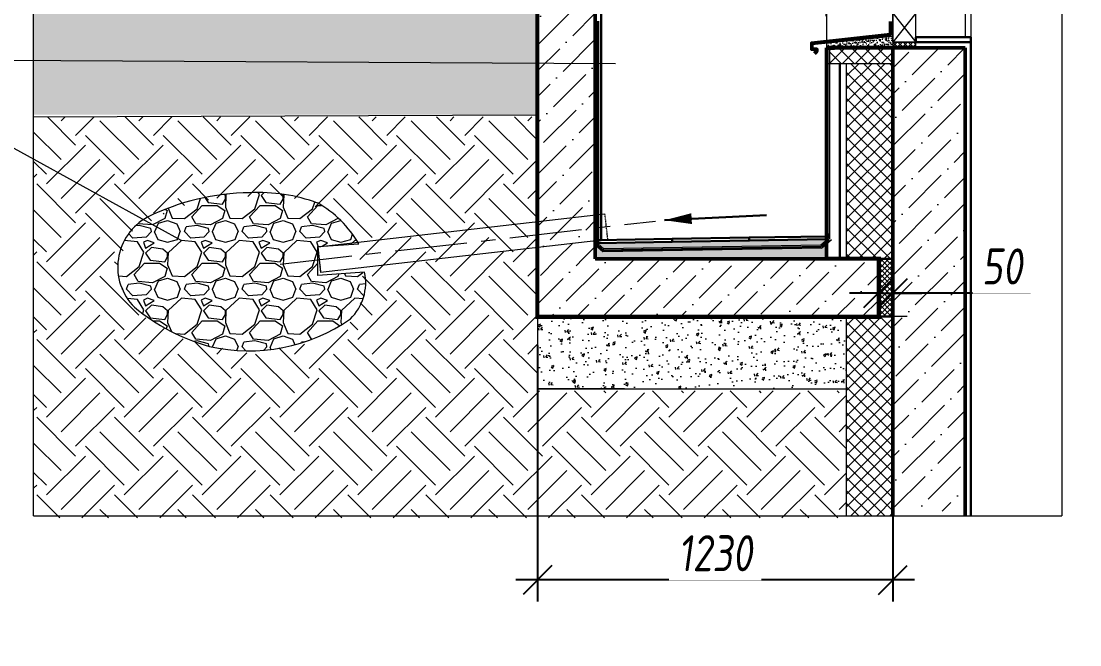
# Model space of a CAD drawing. Header units: millimetres. Extents: x -8689834 to 9419935, y 0 to 233063.
# Drawn here: x -343147 to -339481, y 21832 to 23994 of the extents above; entities that cross this region are included whole.
import ezdxf
from ezdxf import colors
from ezdxf.entities.mleader import LeaderData, LeaderLine
from ezdxf.math import Vec2, Vec3

# ---------------------------------------------------------------- set-up
doc = ezdxf.new("R2010")
doc.units = ezdxf.units.MM
doc.header["$MEASUREMENT"] = 0
for name, pattern in [('CENTER', [2, 1.25, -0.25, 0.25, -0.25]), ('DASHED', [19.05, 12.7, -6.35]), ('HIDDEN', [6, 4, -2]), ('HIDDEN2', [4.7625, 3.175, -1.5875])]:
    doc.linetypes.add(name, pattern=pattern)
doc.layers.get('0').update_dxf_attribs({"color": 250, "lineweight": 9})
for name, color, linetype, lineweight in [('_0', 250, 'Continuous', 9), ('uchastok_Ном_пера__1', 7, 'Continuous', 13), ('А-Гидроизоляция', 152, 'Continuous', 5), ('А-отделка', 154, 'Continuous', 13), ('А-слив', 4, 'Continuous', 9), ('А-утеплитель', 63, 'Continuous', 5), ('А-Штрих_стяжка', 8, 'Continuous', 9), ('АР_ЖБ', 251, 'Continuous', 50), ('АР_ЖБ стены', 250, 'Continuous', 50), ('АР_Лестница', 7, 'Continuous', 30), ('АР_Лестницы', 250, 'Continuous', 15), ('АР_Лестницы наружные', 7, 'Continuous', 15), ('АР_Оси', 195, 'Continuous', 9), ('АР_Оси_Разм', 7, 'Continuous', 15), ('АР_Отметки', 250, 'Continuous', 15), ('АР_Перегородки кирпич', 244, 'Continuous', 30), ('АР_Тонкие', 250, 'Continuous', 5), ('АР_Тонкие линие построения', 251, 'Continuous', 9), ('АР_Утеплитель', 154, 'Continuous', 9), ('АР_Штриховка', 252, 'Continuous', 0), ('АР_Штриховка монолит', 250, 'Continuous', 9), ('АР_Штукатурка', 155, 'Continuous', 30), ('МОНОЛИТ', 7, 'Continuous', 40), ('Нвдписи', 164, 'Continuous', 18), ('Окна', 153, 'Continuous', 9), ('Стены', 7, 'Continuous', 30), ('Штриховка монолита', 252, 'Continuous', 5)]:
    doc.layers.add(name, color=color, linetype=linetype, lineweight=lineweight)
doc.layers.add('PROFILE', color=7, linetype='Continuous')
doc.layers.add('UTEPLITEL', color=30, linetype='Continuous')
doc.styles.add('GOST 2.304', font='CS_Gost2304.shx')
doc.styles.add('ISOCPEUR', font='isocpeur.ttf', dxfattribs={"width": 0.7})
doc.styles.add('Архитектурный размер', font='isocpeur.ttf', dxfattribs={"width": 0.8, "oblique": 8})
doc.dimstyles.new('KK 100', dxfattribs={"dimscale": 100, "dimtxt": 3, "dimasz": 2, "dimexe": 1.5, "dimexo": 2, "dimtad": 1, "dimdec": 0, "dimtxsty": 'GOST 2.304', "dimblk": 'OBLIQUE', "dimcen": 2.5, "dimdle": 1.5, "dimadec": 0, "dimazin": 0, "dimtfac": 1, "dimtdec": 0, "dimtmove": 0, "dimatfit": 3, "dimarcsym": 0})
pattern_1 = [(45, (-5456559.47, -781844.14), (33.67596045, 123.4785217), [158.75, -31.75, 0, -31.75])]

# ---------------------------------------------------------------- blocks, each defined once
blk = doc.blocks.new('_DotSmall')
at = {"color": 0, "linetype": 'ByBlock', "const_width": 0.5}
blk.add_lwpolyline([(-0.0625, 0, 1), (0.0625, 0, 1)], format="xyb", close=True, dxfattribs=at)
blk = doc.blocks.new('_Oblique')
at = {"color": 0, "linetype": 'ByBlock', "lineweight": -2}
blk.add_line((-0.5, -0.5), (0.5, 0.5), dxfattribs=at)
blk = doc.blocks.new('*D886')
at = {"layer": 'АР_Оси_Разм', "color": 0, "lineweight": -2, "transparency": 16777216}
for p, q in [((-340179, 23151), (-340179, 23126)), ((-340128.8, 23151), (-340128.8, 23126)), ((-340179, 23051), (-340279, 23051)), ((-340179, 23051), (-340128.8, 23051)), ((-340179, 23051), (-340128.8, 23051)), ((-340128.8, 23051), (-340028.8, 23051)), ((-339651.7, 23051), (-340128.8, 23051))]:
    blk.add_line(p, q, dxfattribs=at)
at = {"layer": 'АР_Оси_Разм', "color": 0, "lineweight": -2, "transparency": 16777216, "xscale": 100, "yscale": 100, "zscale": 100}
blk.add_blockref('_Oblique', (-340179, 23051), dxfattribs=at)
at = {"layer": 'АР_Оси_Разм', "color": 0, "lineweight": -2, "transparency": 16777216, "xscale": 100, "yscale": 100, "zscale": 100, "rotation": 180}
blk.add_blockref('_Oblique', (-340128.8, 23051), dxfattribs=at)
at = {"layer": 'АР_Оси_Разм', "color": 0, "lineweight": 9, "transparency": 16777216, "insert": (-339750.5, 23143.5), "char_height": 125, "attachment_point": 5, "style": 'Архитектурный размер', "bg_fill": 3, "box_fill_scale": 1.25, "bg_fill_color": 256, "bg_fill_true_color": 13158600, "bg_fill_transparency": 0}
blk.add_mtext('50', dxfattribs=at)
blk = doc.blocks.new('*D887')
at = {"layer": 'АР_Оси_Разм', "color": 0, "lineweight": -2, "transparency": 16777216}
for p, q in [((-341359.2, 22869.8), (-341359.2, 21982.2)), ((-340128.8, 22766.4), (-340128.8, 21982.2)), ((-340053.8, 22057.2), (-341434.2, 22057.2))]:
    blk.add_line(p, q, dxfattribs=at)
at = {"layer": 'АР_Оси_Разм', "color": 0, "lineweight": -2, "transparency": 16777216, "xscale": 100, "yscale": 100, "zscale": 100, "rotation": 180}
blk.add_blockref('_Oblique', (-341359.2, 22057.2), dxfattribs=at)
at = {"layer": 'АР_Оси_Разм', "color": 0, "lineweight": -2, "transparency": 16777216, "xscale": 100, "yscale": 100, "zscale": 100}
blk.add_blockref('_Oblique', (-340128.8, 22057.2), dxfattribs=at)
at = {"layer": 'АР_Оси_Разм', "color": 0, "lineweight": 9, "transparency": 16777216, "insert": (-340744, 22149.7), "char_height": 125, "attachment_point": 5, "style": 'Архитектурный размер', "bg_fill": 3, "box_fill_scale": 1.25, "bg_fill_color": 256, "bg_fill_true_color": 13158600, "bg_fill_transparency": 0}
blk.add_mtext('1230', dxfattribs=at)
blk = doc.blocks.new('*D888')
at = {"layer": 'АР_Оси_Разм', "color": 0, "lineweight": -2, "transparency": 16777216}
for p, q in [((-341159.2, 25100.5), (-341159.2, 25183.8)), ((-340358.8, 24010.8), (-340358.8, 25183.8)), ((-340283.8, 25108.8), (-341234.2, 25108.8))]:
    blk.add_line(p, q, dxfattribs=at)
at = {"layer": 'АР_Оси_Разм', "color": 0, "lineweight": -2, "transparency": 16777216, "xscale": 100, "yscale": 100, "zscale": 100, "rotation": 180}
blk.add_blockref('_Oblique', (-341159.2, 25108.8), dxfattribs=at)
at = {"layer": 'АР_Оси_Разм', "color": 0, "lineweight": -2, "transparency": 16777216, "xscale": 100, "yscale": 100, "zscale": 100}
blk.add_blockref('_Oblique', (-340358.8, 25108.8), dxfattribs=at)
at = {"layer": 'АР_Оси_Разм', "color": 0, "lineweight": 9, "transparency": 16777216, "insert": (-340759, 25201.3), "char_height": 125, "attachment_point": 5, "style": 'Архитектурный размер', "bg_fill": 3, "box_fill_scale": 1.25, "bg_fill_color": 256, "bg_fill_true_color": 13158600, "bg_fill_transparency": 0}
blk.add_mtext('800', dxfattribs=at)
blk = doc.blocks.new('лорлро')
at = {"layer": 'АР_Тонкие линие построения', "linetype": 'Continuous'}
for p, q in [((-162, 510), (-166.5, 514)), ((-156.6, 515.1), (-160, 512)), ((-60, 464), (-44, 514)), ((-44, 514), (-47.9, 520.4)), ((-27.9, 520.1), (-38, 510)), ((38, 510), (32.1, 515.1)), ((41.9, 513.7), (40, 512)), ((-260, 464), (-248.5, 500)), ((-233.5, 503.2), (-222, 486)), ((-222, 486), (-172, 480)), ((-172, 480), (-162, 498)), ((-160, 512), (-162, 470)), ((-162, 498), (-162, 510)), ((-38, 510), (-22, 486)), ((-22, 486), (28, 480)), ((28, 480), (38, 498)), ((40, 512), (38, 470)), ((38, 498), (38, 510)), ((140, 464), (147.6, 487.6)), ((-364, 458), (-372, 430)), ((-370.4, 462.4), (-364, 458)), ((-360.4, 466.3), (-346, 432)), ((-304, 430), (-260, 464)), ((-278, 436), (-242, 476)), ((-242, 476), (-190, 476)), ((-190, 476), (-164, 458)), ((-164, 458), (-172, 430)), ((-162, 470), (-146, 432)), ((-104, 430), (-60, 464)), ((-78, 436), (-42, 476)), ((-42, 476), (10, 476)), ((10, 476), (36, 458)), ((36, 458), (28, 430)), ((38, 470), (54, 432)), ((96, 430), (140, 464)), ((122, 436), (158, 476)), ((158, 476), (171, 476)), ((-460, 406), (-473.7, 404.6)), ((-464, 412), (-464.5, 412.8)), ((-414, 408), (-464, 412)), ((-420, 396), (-460, 406)), ((-372, 430), (-414, 408)), ((-406, 386), (-394, 414)), ((-394, 414), (-362, 424)), ((-362, 424), (-330, 412)), ((-346, 432), (-304, 430)), ((-330, 412), (-318, 386)), ((-260, 406), (-298, 402)), ((-264, 412), (-278, 436)), ((-214, 408), (-264, 412)), ((-220, 396), (-260, 406)), ((-172, 430), (-214, 408)), ((-206, 386), (-194, 414)), ((-194, 414), (-162, 424)), ((-162, 424), (-130, 412)), ((-146, 432), (-104, 430)), ((-130, 412), (-118, 386)), ((-60, 406), (-98, 402)), ((-64, 412), (-78, 436)), ((-14, 408), (-64, 412)), ((-20, 396), (-60, 406)), ((28, 430), (-14, 408)), ((-6, 386), (6, 414)), ((6, 414), (38, 424)), ((38, 424), (70, 412)), ((54, 432), (96, 430)), ((70, 412), (82, 386)), ((140, 406), (102, 402)), ((136, 412), (122, 436)), ((186, 408), (136, 412)), ((180, 396), (140, 406)), ((228, 430), (186, 408)), ((194, 386), (206, 414)), ((206, 414), (237.3, 423.8)), ((228.6, 432.1), (228, 430)), ((-482, 362), (-496.9, 378.2)), ((-418, 386), (-436, 366)), ((-418, 386), (-420, 396)), ((-408, 386), (-396, 358)), ((-328, 358), (-318, 386)), ((-304, 386), (-298, 402)), ((-282, 362), (-304, 386)), ((-218, 386), (-236, 366)), ((-218, 386), (-220, 396)), ((-208, 386), (-196, 358)), ((-128, 358), (-118, 386)), ((-104, 386), (-98, 402)), ((-82, 362), (-104, 386)), ((-18, 386), (-36, 366)), ((-18, 386), (-20, 396)), ((-8, 386), (4, 358)), ((72, 358), (82, 386)), ((96, 386), (102, 402)), ((118, 362), (96, 386)), ((182, 386), (164, 366)), ((182, 386), (180, 396)), ((192, 386), (204, 358)), ((272, 358), (278.4, 376)), ((-466, 350), (-512.1, 353.8)), ((-436, 366), (-482, 362)), ((-444, 314), (-466, 350)), ((-432, 354), (-446, 348)), ((-446, 348), (-438, 328)), ((-438, 328), (-408, 346)), ((-418, 330), (-438, 310)), ((-408, 346), (-432, 354)), ((-378, 324), (-418, 330)), ((-396, 358), (-362, 348)), ((-362, 348), (-328, 358)), ((-314, 354), (-360, 312)), ((-266, 350), (-314, 354)), ((-236, 366), (-282, 362)), ((-244, 314), (-266, 350)), ((-232, 354), (-246, 348)), ((-246, 348), (-238, 328)), ((-238, 328), (-208, 346)), ((-218, 330), (-238, 310)), ((-208, 346), (-232, 354)), ((-178, 324), (-218, 330)), ((-196, 358), (-162, 348)), ((-162, 348), (-128, 358)), ((-114, 354), (-160, 312)), ((-66, 350), (-114, 354)), ((-36, 366), (-82, 362)), ((-44, 314), (-66, 350)), ((-32, 354), (-46, 348)), ((-46, 348), (-38, 328)), ((-38, 328), (-8, 346)), ((-18, 330), (-38, 310)), ((-8, 346), (-32, 354)), ((22, 324), (-18, 330)), ((4, 358), (38, 348)), ((38, 348), (72, 358)), ((86, 354), (40, 312)), ((134, 350), (86, 354)), ((164, 366), (118, 362)), ((156, 314), (134, 350)), ((168, 354), (154, 348)), ((154, 348), (159.7, 333.9)), ((192, 346), (168, 354)), ((173.3, 334.8), (192, 346)), ((204, 358), (238, 348)), ((238, 348), (272, 358)), ((286, 354), (272.2, 341.4)), ((293.7, 353.4), (286, 354)), ((-460, 264), (-444, 314)), ((-438, 310), (-422, 286)), ((-362, 310), (-378, 324)), ((-372, 280), (-362, 298)), ((-360, 312), (-362, 270)), ((-362, 298), (-362, 310)), ((-260, 264), (-244, 314)), ((-238, 310), (-222, 286)), ((-162, 310), (-178, 324)), ((-172, 280), (-162, 298)), ((-160, 312), (-162, 270)), ((-162, 298), (-162, 310)), ((-60, 264), (-44, 314)), ((-38, 310), (-22, 286)), ((38, 310), (22, 324)), ((28, 280), (38, 298)), ((40, 312), (38, 270)), ((38, 298), (38, 310)), ((140, 264), (156, 314)), ((-504, 230), (-460, 264)), ((-478, 236), (-442, 276)), ((-442, 276), (-390, 276)), ((-422, 286), (-372, 280)), ((-390, 276), (-364, 258)), ((-364, 258), (-372, 230)), ((-362, 270), (-346, 232)), ((-304, 230), (-260, 264)), ((-278, 236), (-242, 276)), ((-242, 276), (-190, 276)), ((-222, 286), (-172, 280)), ((-190, 276), (-164, 258)), ((-164, 258), (-172, 230)), ((-162, 270), (-146, 232)), ((-104, 230), (-60, 264)), ((-78, 236), (-42, 276)), ((-42, 276), (10, 276)), ((-22, 286), (28, 280)), ((10, 276), (36, 258)), ((36, 258), (28, 230)), ((38, 270), (54, 232)), ((96, 230), (140, 264)), ((122, 236), (157.7, 275.7)), ((-532.2, 231.3), (-504, 230)), ((-464, 212), (-478, 236)), ((-372, 230), (-414, 208)), ((-394, 214), (-362, 224)), ((-362, 224), (-330, 212)), ((-346, 232), (-304, 230)), ((-264, 212), (-278, 236)), ((-172, 230), (-214, 208)), ((-194, 214), (-162, 224)), ((-162, 224), (-130, 212)), ((-146, 232), (-104, 230)), ((-64, 212), (-78, 236)), ((28, 230), (-14, 208)), ((6, 214), (38, 224)), ((38, 224), (70, 212)), ((54, 232), (96, 230)), ((136, 212), (122, 236)), ((228, 230), (186, 208)), ((206, 214), (238, 224)), ((230.4, 238.4), (228, 230)), ((238, 224), (270, 212)), ((250.8, 239.7), (254, 232)), ((254, 232), (296, 230)), ((296, 230), (314, 243.9)), ((-524.7, 200.4), (-518, 186)), ((-518.6, 184.4), (-518, 186)), ((-504, 186), (-498, 202)), ((-482, 162), (-504, 186)), ((-460, 206), (-498, 202)), ((-414, 208), (-464, 212)), ((-420, 196), (-460, 206)), ((-418, 186), (-436, 166)), ((-418, 186), (-420, 196)), ((-408, 186), (-396, 158)), ((-406, 186), (-394, 214)), ((-330, 212), (-318, 186)), ((-328, 158), (-318, 186)), ((-304, 186), (-298, 202)), ((-282, 162), (-304, 186)), ((-260, 206), (-298, 202)), ((-214, 208), (-264, 212)), ((-220, 196), (-260, 206)), ((-218, 186), (-236, 166)), ((-218, 186), (-220, 196)), ((-208, 186), (-196, 158)), ((-206, 186), (-194, 214)), ((-130, 212), (-118, 186)), ((-128, 158), (-118, 186)), ((-104, 186), (-98, 202)), ((-82, 162), (-104, 186)), ((-60, 206), (-98, 202)), ((-14, 208), (-64, 212)), ((-20, 196), (-60, 206)), ((-18, 186), (-36, 166)), ((-18, 186), (-20, 196)), ((-8, 186), (4, 158)), ((-6, 186), (6, 214)), ((70, 212), (82, 186)), ((72, 158), (82, 186)), ((96, 186), (102, 202)), ((118, 162), (96, 186)), ((140, 206), (102, 202)), ((186, 208), (136, 212)), ((180, 196), (140, 206)), ((182, 186), (164, 166)), ((182, 186), (180, 196)), ((192, 186), (204, 158)), ((194, 186), (206, 214)), ((270, 212), (282, 186)), ((272, 158), (282, 186)), ((296, 186), (302, 202)), ((317.9, 162.1), (296, 186)), ((324, 204.3), (302, 202)), ((-466, 150), (-501.4, 152.9)), ((-436, 166), (-482, 162)), ((-444, 114), (-466, 150)), ((-432, 154), (-446, 148)), ((-446, 148), (-438, 128)), ((-408, 146), (-432, 154)), ((-396, 158), (-362, 148)), ((-362, 148), (-328, 158)), ((-314, 154), (-360, 112)), ((-266, 150), (-314, 154)), ((-236, 166), (-282, 162)), ((-244, 114), (-266, 150)), ((-232, 154), (-246, 148)), ((-246, 148), (-238, 128)), ((-208, 146), (-232, 154)), ((-196, 158), (-162, 148)), ((-162, 148), (-128, 158)), ((-114, 154), (-160, 112)), ((-66, 150), (-114, 154)), ((-36, 166), (-82, 162)), ((-44, 114), (-66, 150)), ((-32, 154), (-46, 148)), ((-46, 148), (-38, 128)), ((-8, 146), (-32, 154)), ((4, 158), (38, 148)), ((38, 148), (72, 158)), ((86, 154), (40, 112)), ((134, 150), (86, 154)), ((164, 166), (118, 162)), ((156, 114), (134, 150)), ((168, 154), (154, 148)), ((154, 148), (162, 128)), ((192, 146), (168, 154)), ((204, 158), (238, 148)), ((238, 148), (272, 158)), ((286, 154), (240, 112)), ((314.8, 151.6), (286, 154)), ((-448.2, 100.9), (-444, 114)), ((-438, 128), (-408, 146)), ((-418, 130), (-438, 110)), ((-438, 110), (-422, 86)), ((-378, 124), (-418, 130)), ((-362, 110), (-378, 124)), ((-360, 112), (-362, 70)), ((-362, 98), (-362, 110)), ((-260, 64), (-244, 114)), ((-238, 128), (-208, 146)), ((-218, 130), (-238, 110)), ((-238, 110), (-222, 86)), ((-178, 124), (-218, 130)), ((-162, 110), (-178, 124)), ((-160, 112), (-162, 70)), ((-162, 98), (-162, 110)), ((-60, 64), (-44, 114)), ((-38, 128), (-8, 146)), ((-18, 130), (-38, 110)), ((-38, 110), (-22, 86)), ((22, 124), (-18, 130)), ((38, 110), (22, 124)), ((40, 112), (38, 70)), ((38, 98), (38, 110)), ((140, 64), (156, 114)), ((162, 128), (192, 146)), ((182, 130), (162, 110)), ((162, 110), (178, 86)), ((222, 124), (182, 130)), ((238, 110), (222, 124)), ((240, 112), (238, 70)), ((238, 98), (238, 110)), ((-422, 86), (-372, 80)), ((-412.4, 76), (-390, 76)), ((-390, 76), (-364, 58)), ((-372, 80), (-362, 98)), ((-278, 36), (-242, 76)), ((-242, 76), (-190, 76)), ((-222, 86), (-172, 80)), ((-190, 76), (-164, 58)), ((-172, 80), (-162, 98)), ((-78, 36), (-42, 76)), ((-42, 76), (10, 76)), ((-22, 86), (28, 80)), ((10, 76), (36, 58)), ((28, 80), (38, 98)), ((122, 36), (158, 76)), ((158, 76), (210, 76)), ((178, 86), (228, 80)), ((210, 76), (234.7, 58.9)), ((228, 80), (238, 98)), ((-364, 58), (-366.7, 48.6)), ((-362, 70), (-349, 39.2)), ((-304, 30), (-260, 64)), ((-164, 58), (-172, 30)), ((-162, 70), (-146, 32)), ((-104, 30), (-60, 64)), ((36, 58), (28, 30)), ((38, 70), (54, 32)), ((96, 30), (140, 64)), ((238, 70), (241.1, 62.7)), ((-333.4, 31.4), (-304, 30)), ((-264, 12), (-278, 36)), ((-260, 6), (-271.3, 4.8)), ((-214, 8), (-264, 12)), ((-220, -4), (-260, 6)), ((-172, 30), (-214, 8)), ((-206, -14), (-194, 14)), ((-194, 14), (-162, 24)), ((-162, 24), (-130, 12)), ((-146, 32), (-104, 30)), ((-130, 12), (-118, -14)), ((-104, -14), (-98, 2)), ((-60, 6), (-98, 2)), ((-64, 12), (-78, 36)), ((-14, 8), (-64, 12)), ((-20, -4), (-60, 6)), ((28, 30), (-14, 8)), ((-6, -14), (6, 14)), ((6, 14), (38, 24)), ((38, 24), (70, 12)), ((54, 32), (96, 30)), ((70, 12), (78.8, -7.1)), ((101, -0.7), (102, 2)), ((113.2, 3.2), (102, 2)), ((136, 12), (122, 36)), ((137.6, 11.9), (136, 12)), ((-218.3, -12.7), (-220, -4)), ((-208, -14), (-207.5, -15.1)), ((-122.6, -26.9), (-118, -14)), ((-91, -28.2), (-104, -14)), ((-18, -14), (-28.8, -26.1)), ((-18, -14), (-20, -4)), ((-8, -14), (-4, -23.4))]:
    blk.add_line(p, q, dxfattribs=at)
at = {"layer": 'АР_Тонкие линие построения'}
for p, q in [((157.7, 333.7), (299.8, 343.2)), ((157.7, 233.5), (157.7, 333.7)), ((320.2, 244.3), (157.7, 233.5)), ((320.2, 244.3), (320.2, 244.3))]:
    blk.add_line(p, q, dxfattribs=at)
for centre, radius, start, end in [((-71.2, -292.2), 811.7, 90.4351, 116.3202), ((-46.3, -70), 590.4, 69.8294, 93.0079), ((-31.4, 150.7), 383.2, 30.1646, 60.501), ((-338.3, 262.3), 196.4, 118.2018, 225.019), ((149.2, 207.8), 174.8, 314.1184, 12.0597), ((-19, 680.6), 721.4, 230.5738, 254.0636), ((-81, 586.9), 615.2, 257.2205, 304.8902)]:
    blk.add_arc(centre, radius, start, end, dxfattribs=at)

msp = doc.modelspace()

# ---------------------------------------------------------------- hatches: boundary and pattern name
at = {"layer": 'А-утеплитель'}
h = msp.add_hatch(dxfattribs=at)
h.set_pattern_fill('ANSI37', color=0, scale=4, style=0)
h.set_pattern_definition([(45, (-5456559.469, -781427.339), (-8.98025612, 8.98025612), []), (135, (-5456559.469, -781427.339), (-8.98025612, -8.98025612), [])])
h.paths.add_polyline_path([(-340048.765, 23920.799), (-340128.765, 23920.799), (-340129.442, 23900.8), (-340048.765, 23900.8)])
h = msp.add_hatch(dxfattribs=at)
h.set_pattern_fill('ANSI37', color=0, scale=4, style=0)
h.set_pattern_definition([(45, (-5456559.469, -781844.139), (-8.98025612, 8.98025612), []), (135, (-5456559.469, -781844.139), (-8.98025612, -8.98025612), [])])
h.paths.add_polyline_path([(-340128.765, 23169.536), (-340179.025, 23169.536), (-340179.025, 22969.757), (-340128.765, 22969.757)])
at = {"layer": 'А-Штрих_стяжка'}
h = msp.add_hatch(dxfattribs=at)
h.set_pattern_fill('AR-SAND', color=256, scale=0.3, style=0)
h.set_pattern_definition([(37.5, (-5456559.469, -781427.339), (-0.48000939, 14.68239712), [0, -11.5824, 0, -12.954, 0, -12.3825]), (7.5, (-5456559.47, -781427.339), (13.485698494, 21.50475302), [0, -6.2484, 0, -10.4394, 0, -4.0005]), (327.5, (-5456568.842, -781427.339), (23.729771107, 0.04311554), [0, -3.81, 0, -13.716, 0, -17.907]), (317.5, (-5456568.842, -781427.339), (22.906693574, 6.6878797), [0, -1.905, 0, -8.9916, 0, -10.287])])
h.paths.add_polyline_path([(-340128.765, 23920.799), (-340128.765, 23941.786), (-340358.765, 23918.128), (-340358.765, 23900.8), (-340128.765, 23900.8)])
h = msp.add_hatch(dxfattribs=at)
h.set_pattern_fill('AR-SAND', color=256, scale=0.3, style=0)
h.set_pattern_definition([(37.5, (-950021.62, -88159.73), (-0.4800094, 14.68239712), [0, -11.5824, 0, -12.954, 0, -12.3825]), (7.5, (-950021.62, -88159.73), (13.4856985, 21.504753), [0, -6.2484, 0, -10.4394, 0, -4.0005]), (327.5, (-950030.993, -88159.73), (23.7297711, 0.04311554), [0, -3.81, 0, -13.716, 0, -17.907]), (317.5, (-950030.993, -88159.73), (22.9066936, 6.6878797), [0, -1.905, 0, -8.9916, 0, -10.287])])
h.paths.add_polyline_path([(-341159.205, 23224.56), (-340358.852, 23237.154), (-340358.852, 23169.545), (-341159.205, 23169.757)])
at = {"layer": 'АР_Тонкие', "true_color": 0x000000}
h = msp.add_hatch(dxfattribs=at)
h.set_pattern_fill('AR-SAND', color=18, scale=20)
h.set_pattern_definition([(37.5, (-852069.32, -266072.964), (-1.2598672, 38.5364754), [0, -30.4, 0, -34, 0, -32.5]), (7.5, (-852069.32, -266072.964), (35.395534, 56.4429213), [0, -16.4, 0, -27.4, 0, -10.5]), (327.5, (-852093.92, -266072.964), (62.2828372, 0.113181), [0, -10, 0, -36, 0, -47]), (317.5, (-852093.92, -266072.964), (60.122532, 17.5535113), [0, -5, 0, -23.6, 0, -27])])
h.paths.add_polyline_path([(-341358.991, 23669.056), (-342552.491, 23669.591), (-342552.491, 23669.053), (-343103.95, 23669.053), (-343103.918, 24029.46), (-341359.425, 24029.601)])
at = {"layer": 'АР_Штриховка монолит', "ltscale": 0.5, "transparency": 33554559}
h = msp.add_hatch(dxfattribs=at)
h.set_pattern_fill('ANSI36', color=252, scale=20)
h.set_pattern_definition(pattern_1)
h.paths.add_polyline_path([(-341159.207, 24905.644), (-341359.203, 24905.643), (-341359.206, 23169.534), (-341159.205, 23169.535)])
h = msp.add_hatch(dxfattribs=at)
h.set_pattern_fill('ANSI36', color=252, scale=20)
h.set_pattern_definition(pattern_1)
h.paths.add_polyline_path([(-340179.025, 23169.536), (-341359.206, 23169.534), (-341359.205, 22969.757), (-340179.025, 22969.757)])

# ---------------------------------------------------------------- linework, layer by layer
at = {"layer": 'uchastok_Ном_пера__1', "linetype": 'Continuous'}
for p, q in [((-339878.125, 25111.039), (-339878.125, 23937.863)), ((-340358.765, 23917.998, 80391.58), (-340358.765, 23900.8, 80391.58))]:
    msp.add_line(p, q, dxfattribs=at)
at = {"layer": 'А-Гидроизоляция', "linetype": 'DASHED', "const_width": 6, "elevation": 80391.58}
for points in [[(-341154.205, 23219.321), (-341154.205, 23469.757)], [(-340377.415, 23211.891), (-341131.601, 23199.362), (-341154.205, 23219.321)], [(-340377.415, 23211.891), (-340349.595, 23236.455)]]:
    msp.add_lwpolyline(points, dxfattribs=at)
at = {"layer": 'А-отделка', "lineweight": 30}
for p, q in [((-341148.761, 23614.432, 80391.58), (-341148.766, 23234.611, 80391.58)), ((-341148.766, 23234.611, 80391.58), (-341138.756, 23234.779, 80391.58))]:
    msp.add_line(p, q, dxfattribs=at)
at = {"layer": 'А-отделка', "lineweight": 30, "elevation": 80391.58}
for points in [[(-340626.073, 23243.325), (-340893.541, 23238.882), (-340893.375, 23228.883), (-340625.907, 23233.327)], [(-340358.605, 23247.769), (-340626.073, 23243.325), (-340625.907, 23233.327), (-340358.439, 23237.77)], [(-340893.541, 23238.882), (-341148.766, 23234.611), (-341148.766, 23224.61), (-340893.375, 23228.883)]]:
    msp.add_lwpolyline(points, close=True, dxfattribs=at)
at = {"layer": 'А-слив', "linetype": 'HIDDEN', "lineweight": 20}
for p, q in [((-341126.931, 23325.442, 80391.58), (-341116.773, 23237.023, 80391.58)), ((-342120.396, 23211.307, 80391.58), (-342110.238, 23122.889, 80391.58))]:
    msp.add_line(p, q, dxfattribs=at)
at = {"layer": 'А-утеплитель', "color": 0}
msp.add_lwpolyline([(-340048.765, 23920.799), (-340128.765, 23920.799), (-340128.765, 23900.799), (-340048.765, 23900.8)], close=True, dxfattribs=at)
at = {"layer": 'А-Штрих_стяжка'}
msp.add_line((-340353.185, 23240.1, 80391.58), (-340353.185, 23257.573, 80391.58), dxfattribs=at)
at = {"layer": 'А-Штрих_стяжка', "elevation": 80391.58}
for points in [[(-341133.6, 23194.601), (-341159.723, 23217.667)], [(-341149.207, 23239.657), (-341149.207, 23221.722)], [(-340379.194, 23217.135), (-341129.888, 23204.664), (-341149.207, 23221.722)], [(-340375.34, 23207.198), (-341133.6, 23194.601)], [(-340379.128, 23217.193), (-340353.185, 23240.1)], [(-340375.416, 23207.13), (-340341.633, 23236.96)]]:
    msp.add_lwpolyline(points, dxfattribs=at)
at = {"layer": 'АР_ЖБ'}
for p, q in [((-340358.765, 23169.757, 80391.58), (-340358.765, 23900.8, 80391.58)), ((-339878.125, 22279.368, 81058.063), (-339878.125, 23900.8, 80391.58))]:
    msp.add_line(p, q, dxfattribs=at)
at = {"layer": 'АР_ЖБ', "elevation": 80391.58}
for points in [[(-341359.206, 23140.078), (-341359.211, 24905.643)], [(-341359.205, 24905.643), (-341159.205, 24905.644), (-341159.205, 23169.757)], [(-341158.189, 23169.757), (-340179.025, 23169.757), (-340179.025, 22969.757), (-341359.205, 22969.757), (-341359.206, 23146.32)]]:
    msp.add_lwpolyline(points, dxfattribs=at)
at = {"layer": 'АР_ЖБ', "lineweight": 18, "elevation": 80391.58}
for points in [[(-341359.206, 23146.32), (-341359.206, 23174.777)], [(-341159.205, 23198.214), (-341159.205, 23169.757), (-341158.189, 23169.757)]]:
    msp.add_lwpolyline(points, dxfattribs=at)
at = {"layer": 'АР_ЖБ стены', "lineweight": 30}
msp.add_line((-340179.025, 22969.757, 22539.795), (-340128.765, 22969.757, 22539.795), dxfattribs=at)
at = {"layer": 'АР_Лестница', "ltscale": 50}
msp.add_lwpolyline([(-340825.577, 23309.169, 37.5, 0, 0), (-340919.796, 23303.678, 0, 0, 0)], format="xyseb", dxfattribs=at)
at = {"layer": 'АР_Лестница', "ltscale": 10}
msp.add_lwpolyline([(-340566.208, 23321.444), (-340919.796, 23303.678)], dxfattribs=at)
at = {"layer": 'АР_Лестницы', "color": 18, "linetype": 'HIDDEN2', "lineweight": 30, "ltscale": 1000, "true_color": 0x000000}
msp.add_line((-340312.3, 23846.716, 80391.58), (-340312.3, 23174.037, 2298.22), dxfattribs=at)
at = {"layer": 'АР_Лестницы наружные'}
msp.add_line((-343894.051, 23949.658, 4140.005), (-342592.103, 23233.171, 80391.578), dxfattribs=at)
at = {"layer": 'АР_Оси', "linetype": 'CENTER', "ltscale": 200, "elevation": 80391.58}
msp.add_lwpolyline([(-342250.031, 23151.621), (-340950.971, 23300.816)], dxfattribs=at)
at = {"layer": 'АР_Тонкие', "color": 18, "true_color": 0x000000}
for p, q in [((-339543.633, 25997.01), (-339543.633, 22279.368, 81058.063)), ((-343103.934, 22279.368, 81058.063), (-343103.934, 24376.999, 78637.93)), ((-343103.934, 23661.996, 79462.861), (-341364.205, 23669.051, 80397.38)), ((-342120.396, 23211.307, 80391.58), (-341126.931, 23325.442, 80391.58)), ((-342120.396, 23211.307, 80391.58), (-342110.238, 23122.889, 80391.58)), ((-341116.773, 23237.023, 80391.58), (-342110.238, 23122.889, 80391.58))]:
    msp.add_line(p, q, dxfattribs=at)
at = {"layer": 'АР_Штукатурка', "lineweight": 5}
msp.add_lwpolyline([(-339858.646, 25111.039), (-339858.72, 23937.863)], dxfattribs=at)
at = {"layer": 'АР_Штукатурка', "lineweight": 30}
msp.add_lwpolyline([(-340048.765, 23937.863), (-339858.787, 23937.863), (-339858.787, 23920.799), (-340048.765, 23920.799)], close=True, dxfattribs=at)
at = {"layer": 'МОНОЛИТ', "linetype": 'Continuous'}
msp.add_line((-341159.205, 23169.757, 80391.58), (-340358.765, 23169.757, 80391.58), dxfattribs=at)
at = {"layer": 'Нвдписи'}
msp.add_line((-341089.113, 23845.747, 80391.629), (-343224.085, 23857.027), dxfattribs=at)
at = {"layer": 'Окна', "color": 0}
msp.add_lwpolyline([(-340128.765, 24020.799), (-340128.765, 23920.799), (-340048.765, 23920.799), (-340048.765, 24020.799), (-340128.765, 24020.799)], close=True, dxfattribs=at)
msp.add_lwpolyline([(-340048.765, 24020.799), (-340128.765, 23920.799), (-340128.765, 24020.799), (-340048.765, 23920.799)], dxfattribs=at)

# ---------------------------------------------------------------- block references
at = {"layer": '_0', "lineweight": 9}
msp.add_blockref('лорлро', (-342278.103, 22879.17, 80391.578), dxfattribs=at)

# ---------------------------------------------------------------- leaders
at = {"layer": 'АР_Отметки'}
ml = msp.add_multileader_mtext('Standard', dxfattribs=at)
ml.set_content('{\\W0.8;-2,730}', color=256, style='ISOCPEUR')
ml.set_leader_properties(color=256, linetype='Continuous', lineweight=-1)
ml.set_arrow_properties(name='DOTSMALL')
ml.build(insert=Vec2(0, 0))
ml.multileader.update_dxf_attribs({"has_text_frame": 1, "text_left_attachment_type": 4, "text_right_attachment_type": 4, "dogleg_length": 100, "arrow_head_size": 180})
ctx = ml.context
ctx.base_point, ctx.char_height, ctx.arrow_head_size, ctx.landing_gap_size, ctx.plane_origin = Vec3(-346371.356, 101933.6), 250, 180, 50, Vec3(-346327.75, 100655.48)
ctx.left_attachment, ctx.right_attachment = 4, 4
notes = []
notes.append((ctx, [(0, (0, 0, 0), (0, 0), (1, 0), 1, [])]))
ctx.mtext.insert, ctx.mtext.width, ctx.mtext.defined_height, ctx.mtext.line_spacing_style, ctx.mtext.flow_direction = Vec3(-346321.356, 102266.933), 769.98896, 343.888, 2, 5
for ctx, leaders in notes:
    for number, flags, end, landing, length, lines in leaders:
        leader = LeaderData()
        leader.index, (leader.has_last_leader_line, leader.has_dogleg_vector, leader.attachment_direction) = number, flags
        leader.last_leader_point, leader.dogleg_vector, leader.dogleg_length = Vec3(end), Vec3(landing), length
        for number, points, colour, breaks in lines:
            line = LeaderLine()
            line.index, line.vertices, line.color, line.breaks = number, Vec3.list(points), colors.encode_raw_color(colour), breaks
            leader.lines.append(line)
        ctx.leaders.append(leader)

# ---------------------------------------------------------------- next in the draw order: dimensions: what is measured, and where the dimension line sits
at = {"layer": 'АР_Оси_Разм', "color": 18, "lineweight": 9, "true_color": 0x000000}
for base, p1, p2, picture, middle in [((-341159.205, 25108.814), (-340358.765, 23910.799, 80391.58), (-341159.205, 25000.515, 80391.58), '*D888', (-340758.985, 25108.814)), ((-340128.765, 23051.048), (-340179.025, 23051.048, 80391.58), (-340128.765, 23051.048, 80391.58), '*D886', (-339750.532, 22996.041))]:
    dim = msp.add_linear_dim(base=base, p1=p1, p2=p2, dimstyle='KK 100', override={"dimtxt": 1.25, "dimasz": 1, "dimexe": 0.75, "dimexo": 1, "dimgap": 0.3, "dimtxsty": 'Архитектурный размер', "dimdle": 0.75, "dimtmove": 1, "dimtfill": 1}, dxfattribs=at)
    dim.commit()
    dim.dimension.update_dxf_attribs({"geometry": picture, "text_midpoint": middle, "dimtype": 160})
dim = msp.add_linear_dim(base=(-341359.205, 22057.179), p1=(-340128.765, 22866.404, 80816.765), p2=(-341359.205, 22969.753, 80391.58), dimstyle='KK 100', override={"dimtxt": 1.25, "dimasz": 1, "dimexe": 0.75, "dimexo": 1, "dimgap": 0.3, "dimtxsty": 'Архитектурный размер', "dimdle": 0.75, "dimtmove": 1, "dimtfill": 1}, dxfattribs=at)
dim.commit()
dim.dimension.update_dxf_attribs({"geometry": '*D887', "text_midpoint": (-340743.985, 22149.679)})

# ---------------------------------------------------------------- next in the draw order: hatches: boundary and pattern name
at = {"layer": 'АР_Перегородки кирпич', "lineweight": 0, "ltscale": 500, "true_color": 0x000000, "transparency": 33554610}
h = msp.add_hatch(dxfattribs=at)
h.set_pattern_fill('EARTH', color=18, scale=30, angle=45)
h.set_pattern_definition([(45, (-555790.72, 219726.4), (0, 269.40768), [190.5, -190.5]), (45, (-555841.23, 219776.92), (0, 269.40768), [190.5, -190.5]), (45, (-555891.75, 219827.44), (0, 269.40768), [190.5, -190.5]), (135, (-555891.75, 219861.11), (-269.40768, 0), [190.5, -190.5]), (135, (-555841.23, 219911.63), (-269.40768, 0), [190.5, -190.5]), (135, (-555790.72, 219962.14), (-269.40768, 0), [190.5, -190.5])])
h.paths.add_polyline_path([(-341956.394, 23050.939), (-342014.381, 22937.644), (-342164.907, 22874.786), (-342369.104, 22843.427), (-342572.964, 22885.705), (-342721.257, 22968.759), (-342796.663, 23056.037), (-342812.775, 23133.942), (-342810.673, 23162.598), (-342762.788, 23264.85), (-342605.776, 23349.593), (-342441.973, 23385.875), (-342236.202, 23385.343), (-342091.298, 23337.207), (-341999.664, 23247.636), (-341978.27, 23195.412)])
h.paths.add_polyline_path([(-343103.934, 22272.313), (-343103.934, 23661.996), (-341364.205, 23661.488), (-341359.205, 22712.194), (-340288.801, 22712.194), (-340289.065, 22271.804)])
at = {"layer": 'АР_Утеплитель'}
h = msp.add_hatch(dxfattribs=at)
h.set_pattern_fill('ANSI37', color=256, scale=10, angle=270)
h.set_pattern_definition([(315, (-5456559.47, -781527.34), (22.4506403, 22.4506403), []), (45, (-5456559.47, -781527.34), (-22.4506403, 22.4506403), [])])
h.paths.add_polyline_path([(-340127.767, 23846.716), (-340127.767, 23896.716), (-340345.351, 23896.716), (-340345.351, 23846.716)])
h = msp.add_hatch(dxfattribs=at)
h.set_pattern_fill('ANSI37', color=256, scale=10, angle=270)
h.set_pattern_definition([(315, (-5456559.47, -781944.14), (22.4506403, 22.4506403), []), (45, (-5456559.47, -781944.14), (-22.4506403, 22.4506403), [])])
h.paths.add_polyline_path([(-340128.765, 23846.716), (-340288.801, 23846.716), (-340288.802, 23169.536), (-340179.025, 23169.536), (-340128.765, 23169.536)])
h = msp.add_hatch(dxfattribs=at)
h.set_pattern_fill('ANSI37', color=256, scale=10, angle=270)
h.set_pattern_definition([(315, (-5456559.47, -782809.097), (22.4506403, 22.4506403), []), (45, (-5456559.47, -782809.097), (-22.4506403, 22.4506403), [])])
h.paths.add_polyline_path([(-340128.765, 22969.757), (-340288.801, 22969.757), (-340288.802, 22279.368), (-340128.765, 22279.368)])
at = {"layer": 'АР_Штриховка', "lineweight": 0, "true_color": 0x000000, "transparency": 33554559}
h = msp.add_hatch(dxfattribs=at)
h.set_pattern_fill('ANSI36', color=18, scale=20)
h.set_pattern_definition([(45, (-555790.72, 219733.97), (33.67596, 123.478522), [158.75, -31.75, 0, -31.75])])
h.paths.add_polyline_path([(-339878.125, 23900.8), (-340128.764, 23900.8), (-340128.765, 22295.42), (-340018.988, 22295.42), (-339878.125, 22295.42)])
at = {"layer": 'Штриховка монолита'}
h = msp.add_hatch(dxfattribs=at)
h.set_pattern_fill('AR-CONC', color=256, scale=0.5, style=0)
h.set_pattern_definition([(50, (-5456409.47, -781844.134), (91.0923345, -7.9695428), [9.525, -104.775]), (355, (-5456409.47, -781844.13), (-17.6217107, 95.5284226), [7.62, -83.8202921]), (100.4514447, (-5456401.88, -781844.8), (73.4706235, 87.558876), [8.0950044, -89.0451223]), (46.1842, (-5456409.47, -781818.73), (135.5395204, -21.021164), [14.2875, -157.1625]), (96.6355576, (-5456398.17, -781820.49), (118.702067, 123.7130623), [12.1425116, -133.567804]), (351.1841512, (-5456409.47, -781818.73), (118.702067, 123.7130623), [11.4299835, -125.729866]), (21, (-5456396.77, -781825.084), (75.8071956, -51.1325991), [9.525, -104.775]), (326, (-5456396.77, -781825.08), (30.9010142, 92.093983), [7.62, -83.82]), (71.451445, (-5456390.45, -781829.345), (106.7082096, 40.9613844), [8.0950044, -89.0449688]), (37.5, (-5456409.47, -781844.134), (1.54430163, 42.27751944), [0, -82.804, 0, -85.09, 0, -84.1375]), (7.5, (-5456409.47, -781844.134), (33.40983126, 50.0902874), [0, -48.514, 0, -80.899, 0, -32.0675]), (327.5, (-5456437.79, -781844.134), (67.79529758, -2.864372), [0, -31.75, 0, -99.06, 0, -131.445]), (317.5, (-5456450.49, -781844.134), (74.0645907, 12.7132455), [0, -41.275, 0, -65.786, 0, -93.345])])
h.paths.add_polyline_path([(-340288.801, 22719.757), (-340288.801, 22969.757), (-341359.205, 22969.757), (-341359.205, 22719.757)])

# ---------------------------------------------------------------- next in the draw order: linework, layer by layer
at = {"layer": 'PROFILE', "color": 0}
for p, q in [((-340330.765, 23898.337, 78093.361), (-340355.765, 23898.337, 78093.361)), ((-340355.765, 23898.337, 78093.361), (-340355.765, 23873.337, 78093.361)), ((-340354.765, 23897.337, 78093.361), (-340330.765, 23897.337, 78093.361)), ((-340354.765, 23873.337, 78093.361), (-340354.765, 23897.337, 78093.361))]:
    msp.add_line(p, q, dxfattribs=at)
at = {"layer": 'uchastok_Ном_пера__1', "linetype": 'Continuous'}
for p, q in [((-340357.767, 25061.107, 58386.893), (-340358.765, 23918.101, 80391.58)), ((-340409.968, 23912.702, 98288.741), (-340128.765, 23941.786))]:
    msp.add_line(p, q, dxfattribs=at)
at = {"layer": 'UTEPLITEL', "color": 7, "lineweight": 9, "elevation": 80391.58}
msp.add_lwpolyline([(-340127.767, 23846.716), (-340127.767, 23896.716), (-340354.765, 23896.716), (-340354.765, 23846.716)], close=True, dxfattribs=at)
at = {"layer": 'А-Гидроизоляция', "linetype": 'DASHED', "const_width": 6}
msp.add_lwpolyline([(-341154.205, 24910.644), (-341364.205, 24910.644), (-341364.205, 22964.037), (-340172.691, 22964.037), (-340172.691, 23174.037), (-340363.557, 23174.037)], dxfattribs=at)
at = {"layer": 'А-Гидроизоляция', "linetype": 'DASHED', "const_width": 6, "elevation": 80391.58}
for points in [[(-340348.596, 23237.338), (-340348.596, 23905.68)], [(-340348.596, 23905.68), (-340048.765, 23905.68)]]:
    msp.add_lwpolyline(points, dxfattribs=at)
at = {"layer": 'А-отделка', "lineweight": 30}
for p, q in [((-341138.762, 24925.644, 80391.58), (-341138.756, 23234.779, 80391.58)), ((-341148.761, 23993.566, 80391.58), (-341148.761, 23614.432, 80391.58))]:
    msp.add_line(p, q, dxfattribs=at)
at = {"layer": 'АР_ЖБ'}
for p, q in [((-340358.765, 23900.8, 80391.58), (-339878.125, 23900.8, 80391.58)), ((-340128.765, 22279.368, 81058.063), (-340128.765, 23900.8, 80391.58))]:
    msp.add_line(p, q, dxfattribs=at)
msp.add_lwpolyline([(-340136.893, 23992.494), (-340136.893, 23947.498), (-340409.968, 23917.65), (-340409.968, 23895.97), (-340391.778, 23895.97), (-340391.778, 23889.726), (-340399.645, 23881.862)], dxfattribs=at)
at = {"layer": 'АР_ЖБ', "lineweight": 20}
for points, elevation in [([(-340288.801, 23169.536), (-340288.801, 23846.716)], 80391.58), ([(-340288.801, 23169.536), (-340288.801, 23846.716)], 80391.58), ([(-340288.801, 22295.42), (-340288.801, 22969.757)], 24838.015), ([(-340288.801, 22279.368), (-340288.801, 22969.757)], 24838.015)]:
    msp.add_lwpolyline(points, dxfattribs=dict(at, elevation=elevation))
at = {"layer": 'АР_ЖБ стены', "lineweight": 30}
msp.add_line((-340179.025, 23169.757, 80391.58), (-340128.765, 23169.757, 80391.58), dxfattribs=at)
at = {"layer": 'АР_Тонкие', "color": 18, "true_color": 0x000000}
for p, q in [((-341058.301, 22719.757, 82291.58), (-341359.205, 22719.757, 80391.58)), ((-343103.934, 22279.368, 81058.063), (-339543.633, 22279.368, 81058.063))]:
    msp.add_line(p, q, dxfattribs=at)
at = {"layer": 'АР_Штукатурка', "lineweight": 30}
msp.add_lwpolyline([(-339858.787, 23937.863), (-339858.787, 22279.368)], dxfattribs=at)
at = {"layer": 'Стены', "lineweight": 15, "elevation": 80391.58}
msp.add_lwpolyline([(-340354.765, 23897.337), (-340354.765, 23169.536)], close=True, dxfattribs=at)
at = {"layer": 'Штриховка монолита', "color": 7, "elevation": 80391.58}
msp.add_lwpolyline([(-340078.801, 22969.757), (-341359.205, 22969.757), (-341359.205, 22719.757), (-340288.801, 22719.757)], dxfattribs=at)

# ---------------------------------------------------------------- next in the draw order: leaders
at = {"layer": 'АР_Отметки'}
ml = msp.add_multileader_mtext('Standard', dxfattribs=at)
ml.set_content('{\\W0.8;-2,730}', color=256, style='ISOCPEUR')
ml.set_leader_properties(color=256, linetype='Continuous', lineweight=-1)
ml.set_arrow_properties(name='DOTSMALL')
ml.build(insert=Vec2(0, 0))
ml.multileader.update_dxf_attribs({"has_text_frame": 1, "text_left_attachment_type": 4, "text_right_attachment_type": 4, "dogleg_length": 100, "arrow_head_size": 180})
ctx = ml.context
ctx.base_point, ctx.char_height, ctx.arrow_head_size, ctx.landing_gap_size, ctx.plane_origin = Vec3(-343122.46, 91149.378), 250, 180, 50, Vec3(-347780.969, 87297.071)
ctx.left_attachment, ctx.right_attachment = 4, 4
notes = []
notes.append((ctx, [(0, (0, 0, 0), (0, 0), (1, 0), 1, [])]))
ctx.mtext.insert, ctx.mtext.width, ctx.mtext.defined_height, ctx.mtext.line_spacing_style, ctx.mtext.flow_direction = Vec3(-343072.46, 91482.712), 769.98896, 343.888, 2, 5
for ctx, leaders in notes:
    for number, flags, end, landing, length, lines in leaders:
        leader = LeaderData()
        leader.index, (leader.has_last_leader_line, leader.has_dogleg_vector, leader.attachment_direction) = number, flags
        leader.last_leader_point, leader.dogleg_vector, leader.dogleg_length = Vec3(end), Vec3(landing), length
        for number, points, colour, breaks in lines:
            line = LeaderLine()
            line.index, line.vertices, line.color, line.breaks = number, Vec3.list(points), colors.encode_raw_color(colour), breaks
            leader.lines.append(line)
        ctx.leaders.append(leader)

doc.saveas('drawing.dxf')
